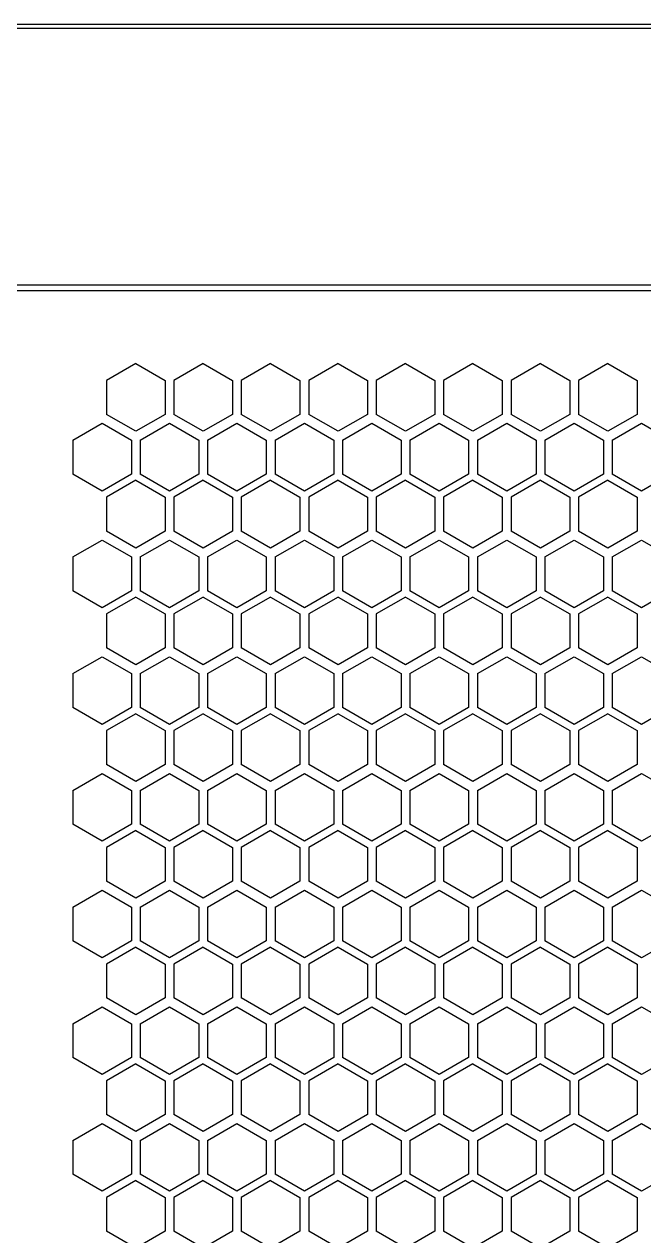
# Model space of a CAD drawing. Header units: millimetres. Extents: x 55614 to 110757, y -66981 to -47484.
# Drawn here: x 78758 to 78842.5, y -54676.6 to -54511.2 of the extents above; entities that cross this region are included whole.
import ezdxf

# ---------------------------------------------------------------- set-up
doc = ezdxf.new("R2010")
doc.units = ezdxf.units.MM
for name, color, linetype in [('4209-0510_0', 7, 'Continuous'), ('4215-0412-2-1_0', 7, 'Continuous'), ('YT-50-01_AF0_1_B_0', 7, 'Continuous')]:
    doc.layers.add(name, color=color, linetype=linetype)
doc.layers.add('THICK', color=7, linetype='Continuous', lineweight=0)

# ---------------------------------------------------------------- blocks, each defined once
blk = doc.blocks.new('RU67I6756')
at = {"layer": '4209-0510_0', "color": 0, "linetype": 'Continuous'}
blk.add_line((25327.13, 16590.1), (25933.13, 16590.1), dxfattribs=at)
at = {"layer": '4215-0412-2-1_0', "color": 0, "linetype": 'Continuous'}
for p, q in [((25287.03, 16625.15), (25973.09, 16625.15)), ((25319.93, 16589.35), (25940.19, 16589.35)), ((25474.06, 16579.35), (25470.06, 16577.04)), ((25474.06, 16579.35), (25478.06, 16577.04)), ((25483.26, 16579.35), (25479.26, 16577.04)), ((25483.26, 16579.35), (25487.26, 16577.04)), ((25492.46, 16579.35), (25488.46, 16577.04)), ((25492.46, 16579.35), (25496.46, 16577.04)), ((25501.66, 16579.35), (25497.66, 16577.04)), ((25501.66, 16579.35), (25505.66, 16577.04)), ((25510.86, 16579.35), (25506.86, 16577.04)), ((25510.86, 16579.35), (25514.86, 16577.04)), ((25520.06, 16579.35), (25516.06, 16577.04)), ((25520.06, 16579.35), (25524.06, 16577.04)), ((25529.26, 16579.35), (25525.26, 16577.04)), ((25529.26, 16579.35), (25533.26, 16577.04)), ((25538.46, 16579.35), (25534.46, 16577.04)), ((25538.46, 16579.35), (25542.46, 16577.04)), ((25470.06, 16577.04), (25470.06, 16572.42)), ((25478.06, 16577.04), (25478.06, 16572.42)), ((25479.26, 16577.04), (25479.26, 16572.42)), ((25487.26, 16577.04), (25487.26, 16572.42)), ((25488.46, 16577.04), (25488.46, 16572.42)), ((25496.46, 16577.04), (25496.46, 16572.42)), ((25497.66, 16577.04), (25497.66, 16572.42)), ((25505.66, 16577.04), (25505.66, 16572.42)), ((25506.86, 16577.04), (25506.86, 16572.42)), ((25514.86, 16577.04), (25514.86, 16572.42)), ((25516.06, 16577.04), (25516.06, 16572.42)), ((25524.06, 16577.04), (25524.06, 16572.42)), ((25525.26, 16577.04), (25525.26, 16572.42)), ((25533.26, 16577.04), (25533.26, 16572.42)), ((25534.46, 16577.04), (25534.46, 16572.42)), ((25542.46, 16577.04), (25542.46, 16572.42)), ((25474.06, 16570.11), (25470.06, 16572.42)), ((25478.06, 16572.42), (25474.06, 16570.11)), ((25483.26, 16570.11), (25479.26, 16572.42)), ((25487.26, 16572.42), (25483.26, 16570.11)), ((25492.46, 16570.11), (25488.46, 16572.42)), ((25496.46, 16572.42), (25492.46, 16570.11)), ((25501.66, 16570.11), (25497.66, 16572.42)), ((25505.66, 16572.42), (25501.66, 16570.11)), ((25510.86, 16570.11), (25506.86, 16572.42)), ((25514.86, 16572.42), (25510.86, 16570.11)), ((25520.06, 16570.11), (25516.06, 16572.42)), ((25524.06, 16572.42), (25520.06, 16570.11)), ((25529.26, 16570.11), (25525.26, 16572.42)), ((25533.26, 16572.42), (25529.26, 16570.11)), ((25538.46, 16570.11), (25534.46, 16572.42)), ((25542.46, 16572.42), (25538.46, 16570.11)), ((25465.46, 16568.89), (25469.46, 16571.2)), ((25469.46, 16571.2), (25473.46, 16568.89)), ((25474.66, 16568.89), (25478.66, 16571.2)), ((25478.66, 16571.2), (25482.66, 16568.89)), ((25483.86, 16568.89), (25487.86, 16571.2)), ((25487.86, 16571.2), (25491.86, 16568.89)), ((25493.06, 16568.89), (25497.06, 16571.2)), ((25497.06, 16571.2), (25501.06, 16568.89)), ((25502.26, 16568.89), (25506.26, 16571.2)), ((25506.26, 16571.2), (25510.26, 16568.89)), ((25511.46, 16568.89), (25515.46, 16571.2)), ((25515.46, 16571.2), (25519.46, 16568.89)), ((25520.66, 16568.89), (25524.66, 16571.2)), ((25524.66, 16571.2), (25528.66, 16568.89)), ((25529.86, 16568.89), (25533.86, 16571.2)), ((25533.86, 16571.2), (25537.86, 16568.89)), ((25539.06, 16568.89), (25543.06, 16571.2)), ((25543.06, 16571.2), (25547.06, 16568.89)), ((25465.46, 16568.89), (25465.46, 16564.27)), ((25473.46, 16568.89), (25473.46, 16564.27)), ((25474.66, 16568.89), (25474.66, 16564.27)), ((25482.66, 16568.89), (25482.66, 16564.27)), ((25483.86, 16568.89), (25483.86, 16564.27)), ((25491.86, 16568.89), (25491.86, 16564.27)), ((25493.06, 16568.89), (25493.06, 16564.27)), ((25501.06, 16568.89), (25501.06, 16564.27)), ((25502.26, 16568.89), (25502.26, 16564.27)), ((25510.26, 16568.89), (25510.26, 16564.27)), ((25511.46, 16568.89), (25511.46, 16564.27)), ((25519.46, 16568.89), (25519.46, 16564.27)), ((25520.66, 16568.89), (25520.66, 16564.27)), ((25528.66, 16568.89), (25528.66, 16564.27)), ((25529.86, 16568.89), (25529.86, 16564.27)), ((25537.86, 16568.89), (25537.86, 16564.27)), ((25539.06, 16568.89), (25539.06, 16564.27)), ((25469.46, 16561.96), (25465.46, 16564.27)), ((25473.46, 16564.27), (25469.46, 16561.96)), ((25478.66, 16561.96), (25474.66, 16564.27)), ((25482.66, 16564.27), (25478.66, 16561.96)), ((25487.86, 16561.96), (25483.86, 16564.27)), ((25491.86, 16564.27), (25487.86, 16561.96)), ((25497.06, 16561.96), (25493.06, 16564.27)), ((25501.06, 16564.27), (25497.06, 16561.96)), ((25506.26, 16561.96), (25502.26, 16564.27)), ((25510.26, 16564.27), (25506.26, 16561.96)), ((25515.46, 16561.96), (25511.46, 16564.27)), ((25519.46, 16564.27), (25515.46, 16561.96)), ((25524.66, 16561.96), (25520.66, 16564.27)), ((25528.66, 16564.27), (25524.66, 16561.96)), ((25533.86, 16561.96), (25529.86, 16564.27)), ((25537.86, 16564.27), (25533.86, 16561.96)), ((25543.06, 16561.96), (25539.06, 16564.27)), ((25547.06, 16564.27), (25543.06, 16561.96)), ((25474.06, 16563.42), (25470.06, 16561.11)), ((25474.06, 16563.42), (25478.06, 16561.11)), ((25483.26, 16563.42), (25479.26, 16561.11)), ((25483.26, 16563.42), (25487.26, 16561.11)), ((25492.46, 16563.42), (25488.46, 16561.11)), ((25492.46, 16563.42), (25496.46, 16561.11)), ((25501.66, 16563.42), (25497.66, 16561.11)), ((25501.66, 16563.42), (25505.66, 16561.11)), ((25510.86, 16563.42), (25506.86, 16561.11)), ((25510.86, 16563.42), (25514.86, 16561.11)), ((25520.06, 16563.42), (25516.06, 16561.11)), ((25520.06, 16563.42), (25524.06, 16561.11)), ((25529.26, 16563.42), (25525.26, 16561.11)), ((25529.26, 16563.42), (25533.26, 16561.11)), ((25538.46, 16563.42), (25534.46, 16561.11)), ((25538.46, 16563.42), (25542.46, 16561.11)), ((25470.06, 16561.11), (25470.06, 16556.49)), ((25478.06, 16561.11), (25478.06, 16556.49)), ((25479.26, 16561.11), (25479.26, 16556.49)), ((25487.26, 16561.11), (25487.26, 16556.49)), ((25488.46, 16561.11), (25488.46, 16556.49)), ((25496.46, 16561.11), (25496.46, 16556.49)), ((25497.66, 16561.11), (25497.66, 16556.49)), ((25505.66, 16561.11), (25505.66, 16556.49)), ((25506.86, 16561.11), (25506.86, 16556.49)), ((25514.86, 16561.11), (25514.86, 16556.49)), ((25516.06, 16561.11), (25516.06, 16556.49)), ((25524.06, 16561.11), (25524.06, 16556.49)), ((25525.26, 16561.11), (25525.26, 16556.49)), ((25533.26, 16561.11), (25533.26, 16556.49)), ((25534.46, 16561.11), (25534.46, 16556.49)), ((25542.46, 16561.11), (25542.46, 16556.49)), ((25465.46, 16552.96), (25469.46, 16555.27)), ((25469.46, 16555.27), (25473.46, 16552.96)), ((25474.06, 16554.18), (25470.06, 16556.49)), ((25478.06, 16556.49), (25474.06, 16554.18)), ((25474.66, 16552.96), (25478.66, 16555.27)), ((25478.66, 16555.27), (25482.66, 16552.96)), ((25483.26, 16554.18), (25479.26, 16556.49)), ((25487.26, 16556.49), (25483.26, 16554.18)), ((25483.86, 16552.96), (25487.86, 16555.27)), ((25487.86, 16555.27), (25491.86, 16552.96)), ((25492.46, 16554.18), (25488.46, 16556.49)), ((25496.46, 16556.49), (25492.46, 16554.18)), ((25493.06, 16552.96), (25497.06, 16555.27)), ((25497.06, 16555.27), (25501.06, 16552.96)), ((25501.66, 16554.18), (25497.66, 16556.49)), ((25505.66, 16556.49), (25501.66, 16554.18)), ((25502.26, 16552.96), (25506.26, 16555.27)), ((25506.26, 16555.27), (25510.26, 16552.96)), ((25510.86, 16554.18), (25506.86, 16556.49)), ((25514.86, 16556.49), (25510.86, 16554.18)), ((25511.46, 16552.96), (25515.46, 16555.27)), ((25515.46, 16555.27), (25519.46, 16552.96)), ((25520.06, 16554.18), (25516.06, 16556.49)), ((25524.06, 16556.49), (25520.06, 16554.18)), ((25520.66, 16552.96), (25524.66, 16555.27)), ((25524.66, 16555.27), (25528.66, 16552.96)), ((25529.26, 16554.18), (25525.26, 16556.49)), ((25533.26, 16556.49), (25529.26, 16554.18)), ((25529.86, 16552.96), (25533.86, 16555.27)), ((25533.86, 16555.27), (25537.86, 16552.96)), ((25538.46, 16554.18), (25534.46, 16556.49)), ((25542.46, 16556.49), (25538.46, 16554.18)), ((25539.06, 16552.96), (25543.06, 16555.27)), ((25543.06, 16555.27), (25547.06, 16552.96)), ((25465.46, 16552.96), (25465.46, 16548.34)), ((25473.46, 16552.96), (25473.46, 16548.34)), ((25474.66, 16552.96), (25474.66, 16548.34)), ((25482.66, 16552.96), (25482.66, 16548.34)), ((25483.86, 16552.96), (25483.86, 16548.34)), ((25491.86, 16552.96), (25491.86, 16548.34)), ((25493.06, 16552.96), (25493.06, 16548.34)), ((25501.06, 16552.96), (25501.06, 16548.34)), ((25502.26, 16552.96), (25502.26, 16548.34)), ((25510.26, 16552.96), (25510.26, 16548.34)), ((25511.46, 16552.96), (25511.46, 16548.34)), ((25519.46, 16552.96), (25519.46, 16548.34)), ((25520.66, 16552.96), (25520.66, 16548.34)), ((25528.66, 16552.96), (25528.66, 16548.34)), ((25529.86, 16552.96), (25529.86, 16548.34)), ((25537.86, 16552.96), (25537.86, 16548.34)), ((25539.06, 16552.96), (25539.06, 16548.34)), ((25469.46, 16546.03), (25465.46, 16548.34)), ((25473.46, 16548.34), (25469.46, 16546.03)), ((25474.06, 16547.49), (25470.06, 16545.18)), ((25474.06, 16547.49), (25478.06, 16545.18)), ((25478.66, 16546.03), (25474.66, 16548.34)), ((25482.66, 16548.34), (25478.66, 16546.03)), ((25483.26, 16547.49), (25479.26, 16545.18)), ((25483.26, 16547.49), (25487.26, 16545.18)), ((25487.86, 16546.03), (25483.86, 16548.34)), ((25491.86, 16548.34), (25487.86, 16546.03)), ((25492.46, 16547.49), (25488.46, 16545.18)), ((25492.46, 16547.49), (25496.46, 16545.18)), ((25497.06, 16546.03), (25493.06, 16548.34)), ((25501.06, 16548.34), (25497.06, 16546.03)), ((25501.66, 16547.49), (25497.66, 16545.18)), ((25501.66, 16547.49), (25505.66, 16545.18)), ((25506.26, 16546.03), (25502.26, 16548.34)), ((25510.26, 16548.34), (25506.26, 16546.03)), ((25510.86, 16547.49), (25506.86, 16545.18)), ((25510.86, 16547.49), (25514.86, 16545.18)), ((25515.46, 16546.03), (25511.46, 16548.34)), ((25519.46, 16548.34), (25515.46, 16546.03)), ((25520.06, 16547.49), (25516.06, 16545.18)), ((25520.06, 16547.49), (25524.06, 16545.18)), ((25524.66, 16546.03), (25520.66, 16548.34)), ((25528.66, 16548.34), (25524.66, 16546.03)), ((25529.26, 16547.49), (25525.26, 16545.18)), ((25529.26, 16547.49), (25533.26, 16545.18)), ((25533.86, 16546.03), (25529.86, 16548.34)), ((25537.86, 16548.34), (25533.86, 16546.03)), ((25538.46, 16547.49), (25534.46, 16545.18)), ((25538.46, 16547.49), (25542.46, 16545.18)), ((25543.06, 16546.03), (25539.06, 16548.34)), ((25547.06, 16548.34), (25543.06, 16546.03)), ((25470.06, 16545.18), (25470.06, 16540.56)), ((25478.06, 16545.18), (25478.06, 16540.56)), ((25479.26, 16545.18), (25479.26, 16540.56)), ((25487.26, 16545.18), (25487.26, 16540.56)), ((25488.46, 16545.18), (25488.46, 16540.56)), ((25496.46, 16545.18), (25496.46, 16540.56)), ((25497.66, 16545.18), (25497.66, 16540.56)), ((25505.66, 16545.18), (25505.66, 16540.56)), ((25506.86, 16545.18), (25506.86, 16540.56)), ((25514.86, 16545.18), (25514.86, 16540.56)), ((25516.06, 16545.18), (25516.06, 16540.56)), ((25524.06, 16545.18), (25524.06, 16540.56)), ((25525.26, 16545.18), (25525.26, 16540.56)), ((25533.26, 16545.18), (25533.26, 16540.56)), ((25534.46, 16545.18), (25534.46, 16540.56)), ((25542.46, 16545.18), (25542.46, 16540.56)), ((25474.06, 16538.25), (25470.06, 16540.56)), ((25478.06, 16540.56), (25474.06, 16538.25)), ((25483.26, 16538.25), (25479.26, 16540.56)), ((25487.26, 16540.56), (25483.26, 16538.25)), ((25492.46, 16538.25), (25488.46, 16540.56)), ((25496.46, 16540.56), (25492.46, 16538.25)), ((25501.66, 16538.25), (25497.66, 16540.56)), ((25505.66, 16540.56), (25501.66, 16538.25)), ((25510.86, 16538.25), (25506.86, 16540.56)), ((25514.86, 16540.56), (25510.86, 16538.25)), ((25520.06, 16538.25), (25516.06, 16540.56)), ((25524.06, 16540.56), (25520.06, 16538.25)), ((25529.26, 16538.25), (25525.26, 16540.56)), ((25533.26, 16540.56), (25529.26, 16538.25)), ((25538.46, 16538.25), (25534.46, 16540.56)), ((25542.46, 16540.56), (25538.46, 16538.25)), ((25465.46, 16537.03), (25469.46, 16539.34)), ((25469.46, 16539.34), (25473.46, 16537.03)), ((25474.66, 16537.03), (25478.66, 16539.34)), ((25478.66, 16539.34), (25482.66, 16537.03)), ((25483.86, 16537.03), (25487.86, 16539.34)), ((25487.86, 16539.34), (25491.86, 16537.03)), ((25493.06, 16537.03), (25497.06, 16539.34)), ((25497.06, 16539.34), (25501.06, 16537.03)), ((25502.26, 16537.03), (25506.26, 16539.34)), ((25506.26, 16539.34), (25510.26, 16537.03)), ((25511.46, 16537.03), (25515.46, 16539.34)), ((25515.46, 16539.34), (25519.46, 16537.03)), ((25520.66, 16537.03), (25524.66, 16539.34)), ((25524.66, 16539.34), (25528.66, 16537.03)), ((25529.86, 16537.03), (25533.86, 16539.34)), ((25533.86, 16539.34), (25537.86, 16537.03)), ((25539.06, 16537.03), (25543.06, 16539.34)), ((25543.06, 16539.34), (25547.06, 16537.03)), ((25465.46, 16537.03), (25465.46, 16532.41)), ((25473.46, 16537.03), (25473.46, 16532.41)), ((25474.66, 16537.03), (25474.66, 16532.41)), ((25482.66, 16537.03), (25482.66, 16532.41)), ((25483.86, 16537.03), (25483.86, 16532.41)), ((25491.86, 16537.03), (25491.86, 16532.41)), ((25493.06, 16537.03), (25493.06, 16532.41)), ((25501.06, 16537.03), (25501.06, 16532.41)), ((25502.26, 16537.03), (25502.26, 16532.41)), ((25510.26, 16537.03), (25510.26, 16532.41)), ((25511.46, 16537.03), (25511.46, 16532.41)), ((25519.46, 16537.03), (25519.46, 16532.41)), ((25520.66, 16537.03), (25520.66, 16532.41)), ((25528.66, 16537.03), (25528.66, 16532.41)), ((25529.86, 16537.03), (25529.86, 16532.41)), ((25537.86, 16537.03), (25537.86, 16532.41)), ((25539.06, 16537.03), (25539.06, 16532.41)), ((25469.46, 16530.1), (25465.46, 16532.41)), ((25473.46, 16532.41), (25469.46, 16530.1)), ((25478.66, 16530.1), (25474.66, 16532.41)), ((25482.66, 16532.41), (25478.66, 16530.1)), ((25487.86, 16530.1), (25483.86, 16532.41)), ((25491.86, 16532.41), (25487.86, 16530.1)), ((25497.06, 16530.1), (25493.06, 16532.41)), ((25501.06, 16532.41), (25497.06, 16530.1)), ((25506.26, 16530.1), (25502.26, 16532.41)), ((25510.26, 16532.41), (25506.26, 16530.1)), ((25515.46, 16530.1), (25511.46, 16532.41)), ((25519.46, 16532.41), (25515.46, 16530.1)), ((25524.66, 16530.1), (25520.66, 16532.41)), ((25528.66, 16532.41), (25524.66, 16530.1)), ((25533.86, 16530.1), (25529.86, 16532.41)), ((25537.86, 16532.41), (25533.86, 16530.1)), ((25543.06, 16530.1), (25539.06, 16532.41)), ((25547.06, 16532.41), (25543.06, 16530.1)), ((25474.06, 16531.56), (25470.06, 16529.25)), ((25474.06, 16531.56), (25478.06, 16529.25)), ((25483.26, 16531.56), (25479.26, 16529.25)), ((25483.26, 16531.56), (25487.26, 16529.25)), ((25492.46, 16531.56), (25488.46, 16529.25)), ((25492.46, 16531.56), (25496.46, 16529.25)), ((25501.66, 16531.56), (25497.66, 16529.25)), ((25501.66, 16531.56), (25505.66, 16529.25)), ((25510.86, 16531.56), (25506.86, 16529.25)), ((25510.86, 16531.56), (25514.86, 16529.25)), ((25520.06, 16531.56), (25516.06, 16529.25)), ((25520.06, 16531.56), (25524.06, 16529.25)), ((25529.26, 16531.56), (25525.26, 16529.25)), ((25529.26, 16531.56), (25533.26, 16529.25)), ((25538.46, 16531.56), (25534.46, 16529.25)), ((25538.46, 16531.56), (25542.46, 16529.25)), ((25470.06, 16529.25), (25470.06, 16524.63)), ((25478.06, 16529.25), (25478.06, 16524.63)), ((25479.26, 16529.25), (25479.26, 16524.63)), ((25487.26, 16529.25), (25487.26, 16524.63)), ((25488.46, 16529.25), (25488.46, 16524.63)), ((25496.46, 16529.25), (25496.46, 16524.63)), ((25497.66, 16529.25), (25497.66, 16524.63)), ((25505.66, 16529.25), (25505.66, 16524.63)), ((25506.86, 16529.25), (25506.86, 16524.63)), ((25514.86, 16529.25), (25514.86, 16524.63)), ((25516.06, 16529.25), (25516.06, 16524.63)), ((25524.06, 16529.25), (25524.06, 16524.63)), ((25525.26, 16529.25), (25525.26, 16524.63)), ((25533.26, 16529.25), (25533.26, 16524.63)), ((25534.46, 16529.25), (25534.46, 16524.63)), ((25542.46, 16529.25), (25542.46, 16524.63)), ((25474.06, 16522.32), (25470.06, 16524.63)), ((25478.06, 16524.63), (25474.06, 16522.32)), ((25483.26, 16522.32), (25479.26, 16524.63)), ((25487.26, 16524.63), (25483.26, 16522.32)), ((25492.46, 16522.32), (25488.46, 16524.63)), ((25496.46, 16524.63), (25492.46, 16522.32)), ((25501.66, 16522.32), (25497.66, 16524.63)), ((25505.66, 16524.63), (25501.66, 16522.32)), ((25510.86, 16522.32), (25506.86, 16524.63)), ((25514.86, 16524.63), (25510.86, 16522.32)), ((25520.06, 16522.32), (25516.06, 16524.63)), ((25524.06, 16524.63), (25520.06, 16522.32)), ((25529.26, 16522.32), (25525.26, 16524.63)), ((25533.26, 16524.63), (25529.26, 16522.32)), ((25538.46, 16522.32), (25534.46, 16524.63)), ((25542.46, 16524.63), (25538.46, 16522.32)), ((25465.46, 16521.1), (25469.46, 16523.41)), ((25469.46, 16523.41), (25473.46, 16521.1)), ((25474.66, 16521.1), (25478.66, 16523.41)), ((25478.66, 16523.41), (25482.66, 16521.1)), ((25483.86, 16521.1), (25487.86, 16523.41)), ((25487.86, 16523.41), (25491.86, 16521.1)), ((25493.06, 16521.1), (25497.06, 16523.41)), ((25497.06, 16523.41), (25501.06, 16521.1)), ((25502.26, 16521.1), (25506.26, 16523.41)), ((25506.26, 16523.41), (25510.26, 16521.1)), ((25511.46, 16521.1), (25515.46, 16523.41)), ((25515.46, 16523.41), (25519.46, 16521.1)), ((25520.66, 16521.1), (25524.66, 16523.41)), ((25524.66, 16523.41), (25528.66, 16521.1)), ((25529.86, 16521.1), (25533.86, 16523.41)), ((25533.86, 16523.41), (25537.86, 16521.1)), ((25539.06, 16521.1), (25543.06, 16523.41)), ((25543.06, 16523.41), (25547.06, 16521.1)), ((25465.46, 16521.1), (25465.46, 16516.48)), ((25473.46, 16521.1), (25473.46, 16516.48)), ((25474.66, 16521.1), (25474.66, 16516.48)), ((25482.66, 16521.1), (25482.66, 16516.48)), ((25483.86, 16521.1), (25483.86, 16516.48)), ((25491.86, 16521.1), (25491.86, 16516.48)), ((25493.06, 16521.1), (25493.06, 16516.48)), ((25501.06, 16521.1), (25501.06, 16516.48)), ((25502.26, 16521.1), (25502.26, 16516.48)), ((25510.26, 16521.1), (25510.26, 16516.48)), ((25511.46, 16521.1), (25511.46, 16516.48)), ((25519.46, 16521.1), (25519.46, 16516.48)), ((25520.66, 16521.1), (25520.66, 16516.48)), ((25528.66, 16521.1), (25528.66, 16516.48)), ((25529.86, 16521.1), (25529.86, 16516.48)), ((25537.86, 16521.1), (25537.86, 16516.48)), ((25539.06, 16521.1), (25539.06, 16516.48)), ((25469.46, 16514.17), (25465.46, 16516.48)), ((25473.46, 16516.48), (25469.46, 16514.17)), ((25474.06, 16515.63), (25470.06, 16513.32)), ((25474.06, 16515.63), (25478.06, 16513.32)), ((25478.66, 16514.17), (25474.66, 16516.48)), ((25482.66, 16516.48), (25478.66, 16514.17)), ((25483.26, 16515.63), (25479.26, 16513.32)), ((25483.26, 16515.63), (25487.26, 16513.32)), ((25487.86, 16514.17), (25483.86, 16516.48)), ((25491.86, 16516.48), (25487.86, 16514.17)), ((25492.46, 16515.63), (25488.46, 16513.32)), ((25492.46, 16515.63), (25496.46, 16513.32)), ((25497.06, 16514.17), (25493.06, 16516.48)), ((25501.06, 16516.48), (25497.06, 16514.17)), ((25501.66, 16515.63), (25497.66, 16513.32)), ((25501.66, 16515.63), (25505.66, 16513.32)), ((25506.26, 16514.17), (25502.26, 16516.48)), ((25510.26, 16516.48), (25506.26, 16514.17)), ((25510.86, 16515.63), (25506.86, 16513.32)), ((25510.86, 16515.63), (25514.86, 16513.32)), ((25515.46, 16514.17), (25511.46, 16516.48)), ((25519.46, 16516.48), (25515.46, 16514.17)), ((25520.06, 16515.63), (25516.06, 16513.32)), ((25520.06, 16515.63), (25524.06, 16513.32)), ((25524.66, 16514.17), (25520.66, 16516.48)), ((25528.66, 16516.48), (25524.66, 16514.17)), ((25529.26, 16515.63), (25525.26, 16513.32)), ((25529.26, 16515.63), (25533.26, 16513.32)), ((25533.86, 16514.17), (25529.86, 16516.48)), ((25537.86, 16516.48), (25533.86, 16514.17)), ((25538.46, 16515.63), (25534.46, 16513.32)), ((25538.46, 16515.63), (25542.46, 16513.32)), ((25543.06, 16514.17), (25539.06, 16516.48)), ((25547.06, 16516.48), (25543.06, 16514.17)), ((25470.06, 16513.32), (25470.06, 16508.7)), ((25478.06, 16513.32), (25478.06, 16508.7)), ((25479.26, 16513.32), (25479.26, 16508.7)), ((25487.26, 16513.32), (25487.26, 16508.7)), ((25488.46, 16513.32), (25488.46, 16508.7)), ((25496.46, 16513.32), (25496.46, 16508.7)), ((25497.66, 16513.32), (25497.66, 16508.7)), ((25505.66, 16513.32), (25505.66, 16508.7)), ((25506.86, 16513.32), (25506.86, 16508.7)), ((25514.86, 16513.32), (25514.86, 16508.7)), ((25516.06, 16513.32), (25516.06, 16508.7)), ((25524.06, 16513.32), (25524.06, 16508.7)), ((25525.26, 16513.32), (25525.26, 16508.7)), ((25533.26, 16513.32), (25533.26, 16508.7)), ((25534.46, 16513.32), (25534.46, 16508.7)), ((25542.46, 16513.32), (25542.46, 16508.7)), ((25465.46, 16505.17), (25469.46, 16507.48)), ((25469.46, 16507.48), (25473.46, 16505.17)), ((25474.06, 16506.39), (25470.06, 16508.7)), ((25478.06, 16508.7), (25474.06, 16506.39)), ((25474.66, 16505.17), (25478.66, 16507.48)), ((25478.66, 16507.48), (25482.66, 16505.17)), ((25483.26, 16506.39), (25479.26, 16508.7)), ((25487.26, 16508.7), (25483.26, 16506.39)), ((25483.86, 16505.17), (25487.86, 16507.48)), ((25487.86, 16507.48), (25491.86, 16505.17)), ((25492.46, 16506.39), (25488.46, 16508.7)), ((25496.46, 16508.7), (25492.46, 16506.39)), ((25493.06, 16505.17), (25497.06, 16507.48)), ((25497.06, 16507.48), (25501.06, 16505.17)), ((25501.66, 16506.39), (25497.66, 16508.7)), ((25505.66, 16508.7), (25501.66, 16506.39)), ((25502.26, 16505.17), (25506.26, 16507.48)), ((25506.26, 16507.48), (25510.26, 16505.17)), ((25510.86, 16506.39), (25506.86, 16508.7)), ((25514.86, 16508.7), (25510.86, 16506.39)), ((25511.46, 16505.17), (25515.46, 16507.48)), ((25515.46, 16507.48), (25519.46, 16505.17)), ((25520.06, 16506.39), (25516.06, 16508.7)), ((25524.06, 16508.7), (25520.06, 16506.39)), ((25520.66, 16505.17), (25524.66, 16507.48)), ((25524.66, 16507.48), (25528.66, 16505.17)), ((25529.26, 16506.39), (25525.26, 16508.7)), ((25533.26, 16508.7), (25529.26, 16506.39)), ((25529.86, 16505.17), (25533.86, 16507.48)), ((25533.86, 16507.48), (25537.86, 16505.17)), ((25538.46, 16506.39), (25534.46, 16508.7)), ((25542.46, 16508.7), (25538.46, 16506.39)), ((25539.06, 16505.17), (25543.06, 16507.48)), ((25543.06, 16507.48), (25547.06, 16505.17)), ((25465.46, 16505.17), (25465.46, 16500.55)), ((25473.46, 16505.17), (25473.46, 16500.55)), ((25474.66, 16505.17), (25474.66, 16500.55)), ((25482.66, 16505.17), (25482.66, 16500.55)), ((25483.86, 16505.17), (25483.86, 16500.55)), ((25491.86, 16505.17), (25491.86, 16500.55)), ((25493.06, 16505.17), (25493.06, 16500.55)), ((25501.06, 16505.17), (25501.06, 16500.55)), ((25502.26, 16505.17), (25502.26, 16500.55)), ((25510.26, 16505.17), (25510.26, 16500.55)), ((25511.46, 16505.17), (25511.46, 16500.55)), ((25519.46, 16505.17), (25519.46, 16500.55)), ((25520.66, 16505.17), (25520.66, 16500.55)), ((25528.66, 16505.17), (25528.66, 16500.55)), ((25529.86, 16505.17), (25529.86, 16500.55)), ((25537.86, 16505.17), (25537.86, 16500.55)), ((25539.06, 16505.17), (25539.06, 16500.55)), ((25469.46, 16498.24), (25465.46, 16500.55)), ((25473.46, 16500.55), (25469.46, 16498.24)), ((25474.06, 16499.7), (25470.06, 16497.39)), ((25474.06, 16499.7), (25478.06, 16497.39)), ((25478.66, 16498.24), (25474.66, 16500.55)), ((25482.66, 16500.55), (25478.66, 16498.24)), ((25483.26, 16499.7), (25479.26, 16497.39)), ((25483.26, 16499.7), (25487.26, 16497.39)), ((25487.86, 16498.24), (25483.86, 16500.55)), ((25491.86, 16500.55), (25487.86, 16498.24)), ((25492.46, 16499.7), (25488.46, 16497.39)), ((25492.46, 16499.7), (25496.46, 16497.39)), ((25497.06, 16498.24), (25493.06, 16500.55)), ((25501.06, 16500.55), (25497.06, 16498.24)), ((25501.66, 16499.7), (25497.66, 16497.39)), ((25501.66, 16499.7), (25505.66, 16497.39)), ((25506.26, 16498.24), (25502.26, 16500.55)), ((25510.26, 16500.55), (25506.26, 16498.24)), ((25510.86, 16499.7), (25506.86, 16497.39)), ((25510.86, 16499.7), (25514.86, 16497.39)), ((25515.46, 16498.24), (25511.46, 16500.55)), ((25519.46, 16500.55), (25515.46, 16498.24)), ((25520.06, 16499.7), (25516.06, 16497.39)), ((25520.06, 16499.7), (25524.06, 16497.39)), ((25524.66, 16498.24), (25520.66, 16500.55)), ((25528.66, 16500.55), (25524.66, 16498.24)), ((25529.26, 16499.7), (25525.26, 16497.39)), ((25529.26, 16499.7), (25533.26, 16497.39)), ((25533.86, 16498.24), (25529.86, 16500.55)), ((25537.86, 16500.55), (25533.86, 16498.24)), ((25538.46, 16499.7), (25534.46, 16497.39)), ((25538.46, 16499.7), (25542.46, 16497.39)), ((25543.06, 16498.24), (25539.06, 16500.55)), ((25547.06, 16500.55), (25543.06, 16498.24)), ((25470.06, 16497.39), (25470.06, 16492.77)), ((25478.06, 16497.39), (25478.06, 16492.77)), ((25479.26, 16497.39), (25479.26, 16492.77)), ((25487.26, 16497.39), (25487.26, 16492.77)), ((25488.46, 16497.39), (25488.46, 16492.77)), ((25496.46, 16497.39), (25496.46, 16492.77)), ((25497.66, 16497.39), (25497.66, 16492.77)), ((25505.66, 16497.39), (25505.66, 16492.77)), ((25506.86, 16497.39), (25506.86, 16492.77)), ((25514.86, 16497.39), (25514.86, 16492.77)), ((25516.06, 16497.39), (25516.06, 16492.77)), ((25524.06, 16497.39), (25524.06, 16492.77)), ((25525.26, 16497.39), (25525.26, 16492.77)), ((25533.26, 16497.39), (25533.26, 16492.77)), ((25534.46, 16497.39), (25534.46, 16492.77)), ((25542.46, 16497.39), (25542.46, 16492.77)), ((25474.06, 16490.46), (25470.06, 16492.77)), ((25478.06, 16492.77), (25474.06, 16490.46)), ((25483.26, 16490.46), (25479.26, 16492.77)), ((25487.26, 16492.77), (25483.26, 16490.46)), ((25492.46, 16490.46), (25488.46, 16492.77)), ((25496.46, 16492.77), (25492.46, 16490.46)), ((25501.66, 16490.46), (25497.66, 16492.77)), ((25505.66, 16492.77), (25501.66, 16490.46)), ((25510.86, 16490.46), (25506.86, 16492.77)), ((25514.86, 16492.77), (25510.86, 16490.46)), ((25520.06, 16490.46), (25516.06, 16492.77)), ((25524.06, 16492.77), (25520.06, 16490.46)), ((25529.26, 16490.46), (25525.26, 16492.77)), ((25533.26, 16492.77), (25529.26, 16490.46)), ((25538.46, 16490.46), (25534.46, 16492.77)), ((25542.46, 16492.77), (25538.46, 16490.46)), ((25465.46, 16489.24), (25469.46, 16491.55)), ((25469.46, 16491.55), (25473.46, 16489.24)), ((25474.66, 16489.24), (25478.66, 16491.55)), ((25478.66, 16491.55), (25482.66, 16489.24)), ((25483.86, 16489.24), (25487.86, 16491.55)), ((25487.86, 16491.55), (25491.86, 16489.24)), ((25493.06, 16489.24), (25497.06, 16491.55)), ((25497.06, 16491.55), (25501.06, 16489.24)), ((25502.26, 16489.24), (25506.26, 16491.55)), ((25506.26, 16491.55), (25510.26, 16489.24)), ((25511.46, 16489.24), (25515.46, 16491.55)), ((25515.46, 16491.55), (25519.46, 16489.24)), ((25520.66, 16489.24), (25524.66, 16491.55)), ((25524.66, 16491.55), (25528.66, 16489.24)), ((25529.86, 16489.24), (25533.86, 16491.55)), ((25533.86, 16491.55), (25537.86, 16489.24)), ((25539.06, 16489.24), (25543.06, 16491.55)), ((25543.06, 16491.55), (25547.06, 16489.24)), ((25465.46, 16489.24), (25465.46, 16484.62)), ((25473.46, 16489.24), (25473.46, 16484.62)), ((25474.66, 16489.24), (25474.66, 16484.62)), ((25482.66, 16489.24), (25482.66, 16484.62)), ((25483.86, 16489.24), (25483.86, 16484.62)), ((25491.86, 16489.24), (25491.86, 16484.62)), ((25493.06, 16489.24), (25493.06, 16484.62)), ((25501.06, 16489.24), (25501.06, 16484.62)), ((25502.26, 16489.24), (25502.26, 16484.62)), ((25510.26, 16489.24), (25510.26, 16484.62)), ((25511.46, 16489.24), (25511.46, 16484.62)), ((25519.46, 16489.24), (25519.46, 16484.62)), ((25520.66, 16489.24), (25520.66, 16484.62)), ((25528.66, 16489.24), (25528.66, 16484.62)), ((25529.86, 16489.24), (25529.86, 16484.62)), ((25537.86, 16489.24), (25537.86, 16484.62)), ((25539.06, 16489.24), (25539.06, 16484.62)), ((25469.46, 16482.31), (25465.46, 16484.62)), ((25473.46, 16484.62), (25469.46, 16482.31)), ((25478.66, 16482.31), (25474.66, 16484.62)), ((25482.66, 16484.62), (25478.66, 16482.31)), ((25487.86, 16482.31), (25483.86, 16484.62)), ((25491.86, 16484.62), (25487.86, 16482.31)), ((25497.06, 16482.31), (25493.06, 16484.62)), ((25501.06, 16484.62), (25497.06, 16482.31)), ((25506.26, 16482.31), (25502.26, 16484.62)), ((25510.26, 16484.62), (25506.26, 16482.31)), ((25515.46, 16482.31), (25511.46, 16484.62)), ((25519.46, 16484.62), (25515.46, 16482.31)), ((25524.66, 16482.31), (25520.66, 16484.62)), ((25528.66, 16484.62), (25524.66, 16482.31)), ((25533.86, 16482.31), (25529.86, 16484.62)), ((25537.86, 16484.62), (25533.86, 16482.31)), ((25543.06, 16482.31), (25539.06, 16484.62)), ((25547.06, 16484.62), (25543.06, 16482.31)), ((25474.06, 16483.77), (25470.06, 16481.46)), ((25474.06, 16483.77), (25478.06, 16481.46)), ((25483.26, 16483.77), (25479.26, 16481.46)), ((25483.26, 16483.77), (25487.26, 16481.46)), ((25492.46, 16483.77), (25488.46, 16481.46)), ((25492.46, 16483.77), (25496.46, 16481.46)), ((25501.66, 16483.77), (25497.66, 16481.46)), ((25501.66, 16483.77), (25505.66, 16481.46)), ((25510.86, 16483.77), (25506.86, 16481.46)), ((25510.86, 16483.77), (25514.86, 16481.46)), ((25520.06, 16483.77), (25516.06, 16481.46)), ((25520.06, 16483.77), (25524.06, 16481.46)), ((25529.26, 16483.77), (25525.26, 16481.46)), ((25529.26, 16483.77), (25533.26, 16481.46)), ((25538.46, 16483.77), (25534.46, 16481.46)), ((25538.46, 16483.77), (25542.46, 16481.46)), ((25470.06, 16481.46), (25470.06, 16476.84)), ((25478.06, 16481.46), (25478.06, 16476.84)), ((25479.26, 16481.46), (25479.26, 16476.84)), ((25487.26, 16481.46), (25487.26, 16476.84)), ((25488.46, 16481.46), (25488.46, 16476.84)), ((25496.46, 16481.46), (25496.46, 16476.84)), ((25497.66, 16481.46), (25497.66, 16476.84)), ((25505.66, 16481.46), (25505.66, 16476.84)), ((25506.86, 16481.46), (25506.86, 16476.84)), ((25514.86, 16481.46), (25514.86, 16476.84)), ((25516.06, 16481.46), (25516.06, 16476.84)), ((25524.06, 16481.46), (25524.06, 16476.84)), ((25525.26, 16481.46), (25525.26, 16476.84)), ((25533.26, 16481.46), (25533.26, 16476.84)), ((25534.46, 16481.46), (25534.46, 16476.84)), ((25542.46, 16481.46), (25542.46, 16476.84)), ((25474.06, 16474.53), (25470.06, 16476.84)), ((25478.06, 16476.84), (25474.06, 16474.53)), ((25483.26, 16474.53), (25479.26, 16476.84)), ((25487.26, 16476.84), (25483.26, 16474.53)), ((25492.46, 16474.53), (25488.46, 16476.84)), ((25496.46, 16476.84), (25492.46, 16474.53)), ((25501.66, 16474.53), (25497.66, 16476.84)), ((25505.66, 16476.84), (25501.66, 16474.53)), ((25510.86, 16474.53), (25506.86, 16476.84)), ((25514.86, 16476.84), (25510.86, 16474.53)), ((25520.06, 16474.53), (25516.06, 16476.84)), ((25524.06, 16476.84), (25520.06, 16474.53)), ((25529.26, 16474.53), (25525.26, 16476.84)), ((25533.26, 16476.84), (25529.26, 16474.53)), ((25538.46, 16474.53), (25534.46, 16476.84)), ((25542.46, 16476.84), (25538.46, 16474.53)), ((25465.46, 16473.31), (25469.46, 16475.62)), ((25469.46, 16475.62), (25473.46, 16473.31)), ((25474.66, 16473.31), (25478.66, 16475.62)), ((25478.66, 16475.62), (25482.66, 16473.31)), ((25483.86, 16473.31), (25487.86, 16475.62)), ((25487.86, 16475.62), (25491.86, 16473.31)), ((25493.06, 16473.31), (25497.06, 16475.62)), ((25497.06, 16475.62), (25501.06, 16473.31)), ((25502.26, 16473.31), (25506.26, 16475.62)), ((25506.26, 16475.62), (25510.26, 16473.31)), ((25511.46, 16473.31), (25515.46, 16475.62)), ((25515.46, 16475.62), (25519.46, 16473.31)), ((25520.66, 16473.31), (25524.66, 16475.62)), ((25524.66, 16475.62), (25528.66, 16473.31)), ((25529.86, 16473.31), (25533.86, 16475.62)), ((25533.86, 16475.62), (25537.86, 16473.31)), ((25539.06, 16473.31), (25543.06, 16475.62)), ((25543.06, 16475.62), (25547.06, 16473.31)), ((25465.46, 16473.31), (25465.46, 16468.69)), ((25473.46, 16473.31), (25473.46, 16468.69)), ((25474.66, 16473.31), (25474.66, 16468.69)), ((25482.66, 16473.31), (25482.66, 16468.69)), ((25483.86, 16473.31), (25483.86, 16468.69)), ((25491.86, 16473.31), (25491.86, 16468.69)), ((25493.06, 16473.31), (25493.06, 16468.69)), ((25501.06, 16473.31), (25501.06, 16468.69)), ((25502.26, 16473.31), (25502.26, 16468.69)), ((25510.26, 16473.31), (25510.26, 16468.69)), ((25511.46, 16473.31), (25511.46, 16468.69)), ((25519.46, 16473.31), (25519.46, 16468.69)), ((25520.66, 16473.31), (25520.66, 16468.69)), ((25528.66, 16473.31), (25528.66, 16468.69)), ((25529.86, 16473.31), (25529.86, 16468.69)), ((25537.86, 16473.31), (25537.86, 16468.69)), ((25539.06, 16473.31), (25539.06, 16468.69)), ((25469.46, 16466.38), (25465.46, 16468.69)), ((25473.46, 16468.69), (25469.46, 16466.38)), ((25474.06, 16467.84), (25470.06, 16465.53)), ((25474.06, 16467.84), (25478.06, 16465.53)), ((25478.66, 16466.38), (25474.66, 16468.69)), ((25482.66, 16468.69), (25478.66, 16466.38)), ((25483.26, 16467.84), (25479.26, 16465.53)), ((25483.26, 16467.84), (25487.26, 16465.53)), ((25487.86, 16466.38), (25483.86, 16468.69)), ((25491.86, 16468.69), (25487.86, 16466.38)), ((25492.46, 16467.84), (25488.46, 16465.53)), ((25492.46, 16467.84), (25496.46, 16465.53)), ((25497.06, 16466.38), (25493.06, 16468.69)), ((25501.06, 16468.69), (25497.06, 16466.38)), ((25501.66, 16467.84), (25497.66, 16465.53)), ((25501.66, 16467.84), (25505.66, 16465.53)), ((25506.26, 16466.38), (25502.26, 16468.69)), ((25510.26, 16468.69), (25506.26, 16466.38)), ((25510.86, 16467.84), (25506.86, 16465.53)), ((25510.86, 16467.84), (25514.86, 16465.53)), ((25515.46, 16466.38), (25511.46, 16468.69)), ((25519.46, 16468.69), (25515.46, 16466.38)), ((25520.06, 16467.84), (25516.06, 16465.53)), ((25520.06, 16467.84), (25524.06, 16465.53)), ((25524.66, 16466.38), (25520.66, 16468.69)), ((25528.66, 16468.69), (25524.66, 16466.38)), ((25529.26, 16467.84), (25525.26, 16465.53)), ((25529.26, 16467.84), (25533.26, 16465.53)), ((25533.86, 16466.38), (25529.86, 16468.69)), ((25537.86, 16468.69), (25533.86, 16466.38)), ((25538.46, 16467.84), (25534.46, 16465.53)), ((25538.46, 16467.84), (25542.46, 16465.53)), ((25543.06, 16466.38), (25539.06, 16468.69)), ((25547.06, 16468.69), (25543.06, 16466.38)), ((25470.06, 16465.53), (25470.06, 16460.91)), ((25478.06, 16465.53), (25478.06, 16460.91)), ((25479.26, 16465.53), (25479.26, 16460.91)), ((25487.26, 16465.53), (25487.26, 16460.91)), ((25488.46, 16465.53), (25488.46, 16460.91)), ((25496.46, 16465.53), (25496.46, 16460.91)), ((25497.66, 16465.53), (25497.66, 16460.91)), ((25505.66, 16465.53), (25505.66, 16460.91)), ((25506.86, 16465.53), (25506.86, 16460.91)), ((25514.86, 16465.53), (25514.86, 16460.91)), ((25516.06, 16465.53), (25516.06, 16460.91)), ((25524.06, 16465.53), (25524.06, 16460.91)), ((25525.26, 16465.53), (25525.26, 16460.91)), ((25533.26, 16465.53), (25533.26, 16460.91)), ((25534.46, 16465.53), (25534.46, 16460.91)), ((25542.46, 16465.53), (25542.46, 16460.91)), ((25474.06, 16458.6), (25470.06, 16460.91)), ((25478.06, 16460.91), (25474.06, 16458.6)), ((25483.26, 16458.6), (25479.26, 16460.91)), ((25487.26, 16460.91), (25483.26, 16458.6)), ((25492.46, 16458.6), (25488.46, 16460.91)), ((25496.46, 16460.91), (25492.46, 16458.6)), ((25501.66, 16458.6), (25497.66, 16460.91)), ((25505.66, 16460.91), (25501.66, 16458.6)), ((25510.86, 16458.6), (25506.86, 16460.91)), ((25514.86, 16460.91), (25510.86, 16458.6)), ((25520.06, 16458.6), (25516.06, 16460.91)), ((25524.06, 16460.91), (25520.06, 16458.6)), ((25529.26, 16458.6), (25525.26, 16460.91)), ((25533.26, 16460.91), (25529.26, 16458.6)), ((25538.46, 16458.6), (25534.46, 16460.91)), ((25542.46, 16460.91), (25538.46, 16458.6))]:
    blk.add_line(p, q, dxfattribs=at)
at = {"layer": 'YT-50-01_AF0_1_B_0', "color": 0, "linetype": 'Continuous'}
blk.add_line((25284.23, 16625.67), (25972.23, 16625.67), dxfattribs=at)

msp = doc.modelspace()

# ---------------------------------------------------------------- block references
at = {"layer": 'THICK', "lineweight": -3}
msp.add_blockref('RU67I6756', (53299.141, -71136.859), dxfattribs=at)

doc.saveas('drawing.dxf')
